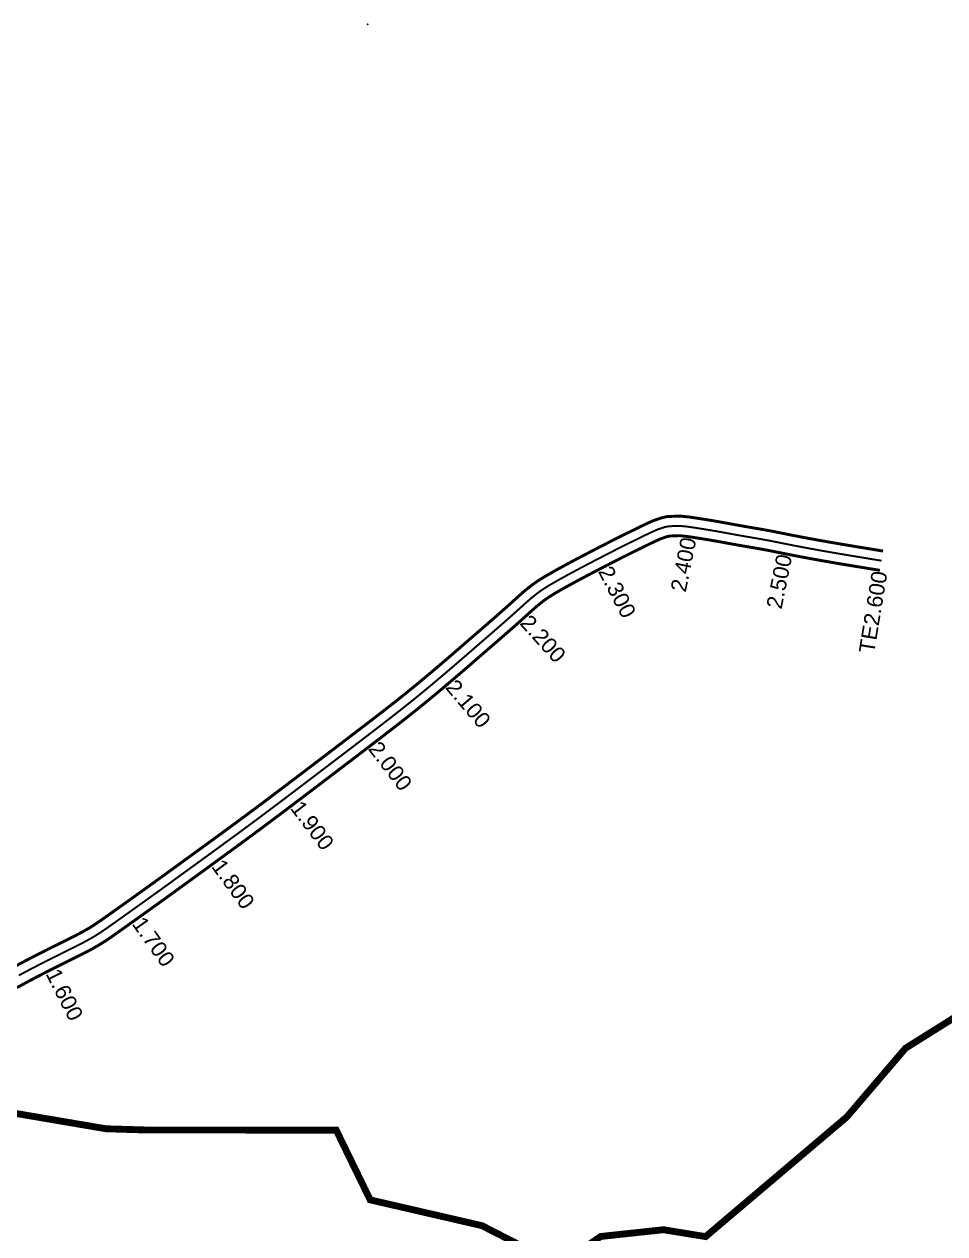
# Model space of a CAD drawing. Header units: inches. Extents: x 174104 to 230935, y 1583276 to 1631460.
# Drawn here: x 207741 to 208681, y 1605094 to 1606330 of the extents above; entities that cross this region are included whole.
import ezdxf
from ezdxf.enums import TextEntityAlignment as Align

# ---------------------------------------------------------------- set-up
doc = ezdxf.new("R2010")
doc.units = ezdxf.units.IN
doc.header["$LTSCALE"] = 15
doc.header["$MEASUREMENT"] = 0
doc.linetypes.add('HIDDEN2', pattern=[0.1875, 0.125, -0.0625])
for name, color, linetype in [('CANAL1', 7, 'Continuous'), ('CHANAGE', 1, 'Continuous'), ('CSMark', 72, 'Continuous'), ('text2', 7, 'Continuous'), ('VILLAGE BOUNDRY', 5, 'Continuous')]:
    doc.layers.add(name, color=color, linetype=linetype)
doc.styles.add('FONT1', font='Arial')

msp = doc.modelspace()

# ---------------------------------------------------------------- linework, layer by layer
at = {"layer": 'CANAL1', "color": 200, "linetype": 'ByBlock', "ltscale": 40, "const_width": 3}
for points in [[(207730.69438, 1605366.40174), (207740.71714, 1605371.78333), (207744.52172, 1605373.78382), (207751.45928, 1605377.37829), (207758.41544, 1605380.92492), (207765.37661, 1605384.43025), (207772.33816, 1605387.90539), (207779.29353, 1605391.3604), (207785.55631, 1605394.46776), (207793.07702, 1605398.234), (207799.71842, 1605401.70691), (207806.96715, 1605405.82498), (207812.37083, 1605409.21662), (207818.57403, 1605413.39914), (207827.03129, 1605419.37343), (207831.11434, 1605422.28481), (207837.43026, 1605426.78833), (207843.74029, 1605431.29021), (207850.04351, 1605435.79266), (207856.3345, 1605440.29467), (207862.62161, 1605444.80509), (207867.64165, 1605448.41647), (207875.17244, 1605453.85253), (207881.44106, 1605458.39199), (207887.71158, 1605462.94299), (207893.97713, 1605467.49772), (207900.24318, 1605472.0573), (207908.06838, 1605477.75339), (207912.78111, 1605481.18314), (207919.05033, 1605485.7457), (207925.3165, 1605490.30825), (207931.57837, 1605494.87223), (207937.83483, 1605499.43919), (207944.07988, 1605504.00708), (207950.32123, 1605508.58387), (207956.55386, 1605513.16826), (207962.77701, 1605517.76203), (207968.49864, 1605522.0021), (207975.19196, 1605526.98405), (207981.38676, 1605531.61456), (207987.57553, 1605536.25742), (207993.75886, 1605540.91109), (207999.93769, 1605545.57428), (208006.11662, 1605550.24848), (208012.28841, 1605554.92623), (208018.4585, 1605559.60962), (208024.62782, 1605564.29736), (208028.26835, 1605567.06512), (208036.9668, 1605573.68103), (208043.13429, 1605578.37461), (208049.30048, 1605583.06988), (208055.4649, 1605587.76683), (208061.62738, 1605592.46573), (208067.78777, 1605597.16684), (208073.9459, 1605601.87041), (208080.10162, 1605606.57669), (208087.84677, 1605612.50522), (208092.39937, 1605615.99452), (208098.53571, 1605620.70844), (208104.65508, 1605625.42937), (208110.75365, 1605630.16272), (208116.82726, 1605634.91362), (208122.8752, 1605639.6899), (208127.12232, 1605643.07605), (208134.87231, 1605649.33056), (208140.82896, 1605654.20164), (208146.76696, 1605659.10909), (208152.68482, 1605664.04771), (208158.58334, 1605669.01413), (208165.37288, 1605674.78028), (208170.33655, 1605679.02585), (208176.19767, 1605684.06608), (208182.0516, 1605689.12283), (208187.90569, 1605694.19542), (208193.75415, 1605699.2718), (208199.60598, 1605704.35269), (208203.11103, 1605707.39378), (208211.32117, 1605714.51068), (208217.15424, 1605719.57721), (208222.96931, 1605724.65281), (208228.75682, 1605729.74341), (208234.51027, 1605734.8575), (208240.50188, 1605740.25639), (208246.03283, 1605745.28099), (208252.09511, 1605750.61912), (208260.09349, 1605757.01124), (208265.29814, 1605760.65674), (208272.23661, 1605765.03494), (208282.42081, 1605770.88091), (208286.07954, 1605772.90809), (208292.93877, 1605776.65773), (208299.8127, 1605780.35682), (208304.63621, 1605782.92278), (208313.59579, 1605787.63647), (208320.5004, 1605791.23336), (208326.88032, 1605794.53826), (208334.33204, 1605798.38035), (208341.28108, 1605801.93242), (208349.27267, 1605805.95874), (208355.21787, 1605808.90402), (208362.17763, 1605812.3158), (208371.79566, 1605817.01916), (208376.38852, 1605819.25669), (208384.13198, 1605822.71766), (208392.44709, 1605825.5316), (208397.89758, 1605826.70007), (208410.64772, 1605827.22385), (208419.36894, 1605826.36285), (208425.56247, 1605825.47031), (208435.20365, 1605823.97811), (208442.91544, 1605822.72499), (208450.49189, 1605821.42842), (208458.28743, 1605820.0249), (208465.91753, 1605818.62229), (208475.09756, 1605816.96664), (208481.09156, 1605815.93376), (208488.75112, 1605814.63798), (208499.78171, 1605812.70327), (208504.19812, 1605811.87388), (208511.86981, 1605810.36819), (208519.49546, 1605808.83274), (208524.46464, 1605807.83573), (208534.62317, 1605805.85255), (208542.1884, 1605804.42397), (208549.76924, 1605803.02979), (208557.36036, 1605801.66753), (208564.96027, 1605800.33396), (208573.37977, 1605798.88759), (208580.18969, 1605797.73807), (208587.81935, 1605796.46647), (208597.98935, 1605794.78803), (208603.10533, 1605793.94701), (208610.75374, 1605792.69159), (208618.40322, 1605791.4372)], [(207733.53188, 1605345.13498), (207740.24634, 1605348.82987), (207750.10186, 1605354.12167), (207753.77613, 1605356.05364), (207760.60197, 1605359.59022), (207767.45525, 1605363.08439), (207774.34049, 1605366.55149), (207781.25328, 1605370.00228), (207788.19107, 1605373.44857), (207794.47869, 1605376.56824), (207802.18933, 1605380.4296), (207809.29482, 1605384.14519), (207817.22785, 1605388.65202), (207823.28036, 1605392.4509), (207829.93555, 1605396.93818), (207838.60671, 1605403.06357), (207842.72567, 1605406.00056), (207849.04161, 1605410.50409), (207855.35602, 1605415.00909), (207861.66853, 1605419.51818), (207867.98327, 1605424.03718), (207874.29058, 1605428.56208), (207879.33435, 1605432.19053), (207886.89054, 1605437.64493), (207893.18006, 1605442.19952), (207899.45918, 1605446.75677), (207905.73712, 1605451.32049), (207912.01074, 1605455.88558), (207919.83862, 1605461.58361), (207924.54975, 1605465.0122), (207930.81904, 1605469.57482), (207937.08894, 1605474.14008), (207943.3585, 1605478.70967), (207949.62661, 1605483.28512), (207955.89706, 1605487.87158), (207962.15993, 1605492.46416), (207968.41802, 1605497.06727), (207974.66988, 1605501.68223), (207980.42336, 1605505.9459), (207987.14984, 1605510.95254), (207993.37492, 1605515.60568), (207999.58996, 1605520.26824), (208005.79624, 1605524.93918), (208011.9947, 1605529.61719), (208018.18261, 1605534.29819), (208024.36908, 1605538.98705), (208030.55054, 1605543.67907), (208036.72795, 1605548.37295), (208040.37265, 1605551.14388), (208049.07436, 1605557.76227), (208055.24625, 1605562.4592), (208061.41679, 1605567.15778), (208067.58618, 1605571.85852), (208073.75425, 1605576.56168), (208079.92084, 1605581.26751), (208086.08579, 1605585.97628), (208092.24894, 1605590.68825), (208100.00323, 1605596.62378), (208104.57451, 1605600.12739), (208110.73593, 1605604.86057), (208116.8947, 1605609.6119), (208123.04622, 1605614.38635), (208129.18622, 1605619.18918), (208135.30696, 1605624.02294), (208139.63668, 1605627.47495), (208147.48311, 1605633.80729), (208153.52991, 1605638.75209), (208159.54476, 1605643.72306), (208165.53293, 1605648.72035), (208171.49743, 1605653.74233), (208178.34612, 1605659.55872), (208183.35668, 1605663.84438), (208189.25483, 1605668.91645), (208195.13722, 1605673.99778), (208201.00291, 1605679.08044), (208206.86412, 1605684.16788), (208212.71828, 1605689.25078), (208216.21797, 1605692.28722), (208224.4213, 1605699.39822), (208230.28763, 1605704.49362), (208236.14968, 1605709.61023), (208242.005, 1605714.76048), (208247.84806, 1605719.95422), (208253.92012, 1605725.42561), (208259.36635, 1605730.37323), (208264.95406, 1605735.29347), (208272.08551, 1605740.99276), (208276.378, 1605743.99937), (208282.55591, 1605747.89765), (208292.24619, 1605753.46009), (208295.72274, 1605755.38634), (208302.47427, 1605759.0771), (208309.24801, 1605762.72227), (208313.98879, 1605765.24422), (208322.87192, 1605769.9177), (208329.72015, 1605773.48521), (208336.06268, 1605776.77074), (208343.46622, 1605780.58799), (208350.33202, 1605784.09751), (208358.21133, 1605788.06726), (208364.05879, 1605790.96412), (208370.98105, 1605794.35752), (208380.56834, 1605799.04584), (208384.851, 1605801.13225), (208391.43416, 1605804.07462), (208397.76641, 1605806.21753), (208400.42242, 1605806.78693), (208410.07291, 1605807.18336), (208416.95893, 1605806.50355), (208422.60653, 1605805.68969), (208432.07017, 1605804.22496), (208439.62468, 1605802.99739), (208447.03311, 1605801.72958), (208454.70753, 1605800.34786), (208462.33466, 1605798.9458), (208471.62444, 1605797.27036), (208477.72537, 1605796.21905), (208485.3555, 1605794.92825), (208496.20829, 1605793.02473), (208500.42643, 1605792.23257), (208507.96995, 1605790.75203), (208515.54762, 1605789.22624), (208520.58136, 1605788.21627), (208530.85152, 1605786.2113), (208538.52408, 1605784.76246), (208546.19414, 1605783.35187), (208553.8657, 1605781.97517), (208561.53887, 1605780.62875), (208570.02223, 1605779.17141), (208576.88125, 1605778.0136), (208584.54702, 1605776.73598), (208594.73265, 1605775.05497), (208599.86104, 1605774.2119), (208607.51426, 1605772.95569), (208615.16678, 1605771.7008)]]:
    msp.add_lwpolyline(points, dxfattribs=at)
at = {"layer": 'CANAL1', "color": 1, "linetype": 'HIDDEN2', "ltscale": 40, "const_width": 2}
msp.add_lwpolyline([(207735.47036, 1605357.61581), (207745.4095, 1605362.9525), (207749.14893, 1605364.91873), (207756.03062, 1605368.48426), (207762.93534, 1605372.00466), (207769.85855, 1605375.49087), (207776.79572, 1605378.95384), (207783.7423, 1605382.40449), (207790.0175, 1605385.518), (207797.63317, 1605389.3318), (207804.50662, 1605392.92605), (207812.0975, 1605397.2385), (207817.82559, 1605400.83376), (207824.25479, 1605405.16866), (207832.819, 1605411.2185), (207836.92001, 1605414.14268), (207843.23593, 1605418.64621), (207849.54816, 1605423.14965), (207855.85602, 1605427.65542), (207862.15888, 1605432.16593), (207868.45609, 1605436.68358), (207873.488, 1605440.3035), (207881.03149, 1605445.74873), (207887.31056, 1605450.29575), (207893.58538, 1605454.84988), (207899.85712, 1605459.40911), (207906.12696, 1605463.97144), (207913.9535, 1605469.6685), (207918.66543, 1605473.09767), (207924.93468, 1605477.66026), (207931.20272, 1605482.22417), (207937.46843, 1605486.79095), (207943.73072, 1605491.36215), (207949.98847, 1605495.93933), (207956.24058, 1605500.52401), (207962.48594, 1605505.11777), (207968.72345, 1605509.72213), (207974.461, 1605513.974), (207981.1709, 1605518.96829), (207987.38084, 1605523.61012), (207993.58274, 1605528.26283), (207999.77755, 1605532.92514), (208005.9662, 1605537.59574), (208012.14962, 1605542.27334), (208018.32875, 1605546.95664), (208024.50452, 1605551.64434), (208030.67788, 1605556.33516), (208034.3205, 1605559.1045), (208043.02058, 1605565.72165), (208049.19027, 1605570.4169), (208055.35864, 1605575.11383), (208061.52554, 1605579.81268), (208067.69081, 1605584.51371), (208073.8543, 1605589.21718), (208080.01584, 1605593.92335), (208086.17528, 1605598.63247), (208093.925, 1605604.5645), (208098.48694, 1605608.06096), (208104.63582, 1605612.78451), (208110.77489, 1605617.52063), (208116.89994, 1605622.27453), (208123.00674, 1605627.0514), (208129.09108, 1605631.85642), (208133.3795, 1605635.2755), (208141.17771, 1605641.56892), (208147.17944, 1605646.47687), (208153.15586, 1605651.41607), (208159.10888, 1605656.38403), (208165.04038, 1605661.37823), (208171.8595, 1605667.1695), (208176.84662, 1605671.43512), (208182.72625, 1605676.49127), (208188.59441, 1605681.5603), (208194.4543, 1605686.63793), (208200.30913, 1605691.71984), (208206.16213, 1605696.80173), (208209.6645, 1605699.8405), (208217.87123, 1605706.95445), (208223.72094, 1605712.03541), (208229.5595, 1605717.13152), (208235.38091, 1605722.25194), (208241.17917, 1605727.40586), (208247.211, 1605732.841), (208252.69959, 1605737.82711), (208258.52459, 1605742.95629), (208266.0895, 1605749.002), (208270.83807, 1605752.32806), (208277.39626, 1605756.46629), (208287.3335, 1605762.1705), (208290.90114, 1605764.14722), (208297.70652, 1605767.86742), (208304.53036, 1605771.53954), (208309.3125, 1605774.0835), (208318.23385, 1605778.77709), (208325.11028, 1605782.35928), (208331.4715, 1605785.6545), (208338.89913, 1605789.48417), (208345.80655, 1605793.01497), (208353.742, 1605797.013), (208359.63833, 1605799.93407), (208366.57934, 1605803.33666), (208376.182, 1605808.0325), (208380.61976, 1605810.19447), (208387.78307, 1605813.39614), (208395.10675, 1605815.87457), (208399.16, 1605816.7435), (208410.36032, 1605817.20361), (208418.16393, 1605816.4332), (208424.0845, 1605815.58), (208433.63691, 1605814.10154), (208441.27006, 1605812.86119), (208448.7625, 1605811.579), (208456.49748, 1605810.18638), (208464.1261, 1605808.78405), (208473.361, 1605807.1185), (208479.40847, 1605806.0764), (208487.05331, 1605804.78312), (208497.995, 1605802.864), (208502.31227, 1605802.05322), (208509.91988, 1605800.56011), (208517.52154, 1605799.02949), (208522.523, 1605798.026), (208532.73735, 1605796.03192), (208540.35624, 1605794.59321), (208547.98169, 1605793.19083), (208555.61303, 1605791.82135), (208563.24957, 1605790.48135), (208571.701, 1605789.0295), (208578.53547, 1605787.87584), (208586.18319, 1605786.60123), (208596.361, 1605784.9215), (208601.48318, 1605784.07946), (208609.134, 1605782.82364), (208616.785, 1605781.569)], dxfattribs=at)
at = {"layer": 'CSMark'}
for p in [(208421.46126, 1605815.95803), (208519.92436, 1605798.54739), (208328.84506, 1605784.29396), (208244.91658, 1605730.77356), (208169.47126, 1605665.14124), (208091.42148, 1605602.64818), (208011.86666, 1605542.05929), (207931.55463, 1605482.48066), (207850.54029, 1605423.85834), (207764.75757, 1605372.92225)]:
    msp.add_point(p, dxfattribs=at)
at = {"layer": 'text2', "color": 2, "linetype": 'Continuous'}
msp.add_point((208092, 1606330, 49), dxfattribs=at)
at = {"layer": 'VILLAGE BOUNDRY', "linetype": 'HIDDEN2', "ltscale": 20, "const_width": 7}
for points in [[(208000.16285, 1604139.45799), (208029.72894, 1604325.25117), (208064.72618, 1604545.17361), (208145.61702, 1604794.38095), (208194.24728, 1604898.57108), (208238.41368, 1604962.67977), (208266.37506, 1605072.29093), (208292.63443, 1605065.59227), (208330.02937, 1605090.81416), (208393.97897, 1605097.69804), (208437.09226, 1605090.64381), (208581.38943, 1605213.03527), (208641.20107, 1605283.16067), (208698.59629, 1605319.18225)], [(207727.3585, 1605217.42211), (207824.70552, 1605200.87488), (207864.08239, 1605199.70324), (208059.79281, 1605199.43979), (208094.40979, 1605128.21795), (208208.62678, 1605101.83217), (208266.37506, 1605072.29093)]]:
    msp.add_lwpolyline(points, dxfattribs=at)

# ---------------------------------------------------------------- texts
at = {"layer": 'CHANAGE', "style": 'FONT1'}
for s, rotation, p in [('2.400', 78.65484609, (208419.89229, 1605805.0705)), ('2.500', 78.65484609, (208517.76046, 1605787.76233)), ('TE2.600', 80.68732981, (208615.00496, 1605770.71398))]:
    msp.add_text(s, height=16, rotation=rotation, dxfattribs=at).set_placement(p, align=Align.MIDDLE_RIGHT)
for s, rotation, p in [('2.300', 297.3848914, (208333.90468, 1605774.52666)), ('2.200', 312.02125643, (208252.28005, 1605722.60169)), ('2.100', 310.34024834, (208176.59184, 1605656.75688)), ('2.000', 307.43228291, (208098.10754, 1605593.91338)), ('1.900', 307.106578, (208018.50296, 1605533.28663)), ('1.800', 306.08653639, (207938.0337, 1605473.59125)), ('1.700', 305.53857398, (207856.93405, 1605414.90737)), ('1.600', 296.72775074, (207769.70484, 1605363.09756))]:
    msp.add_text(s, height=16, rotation=rotation, dxfattribs=at).set_placement(p, align=Align.MIDDLE_LEFT)

doc.saveas('drawing.dxf')
